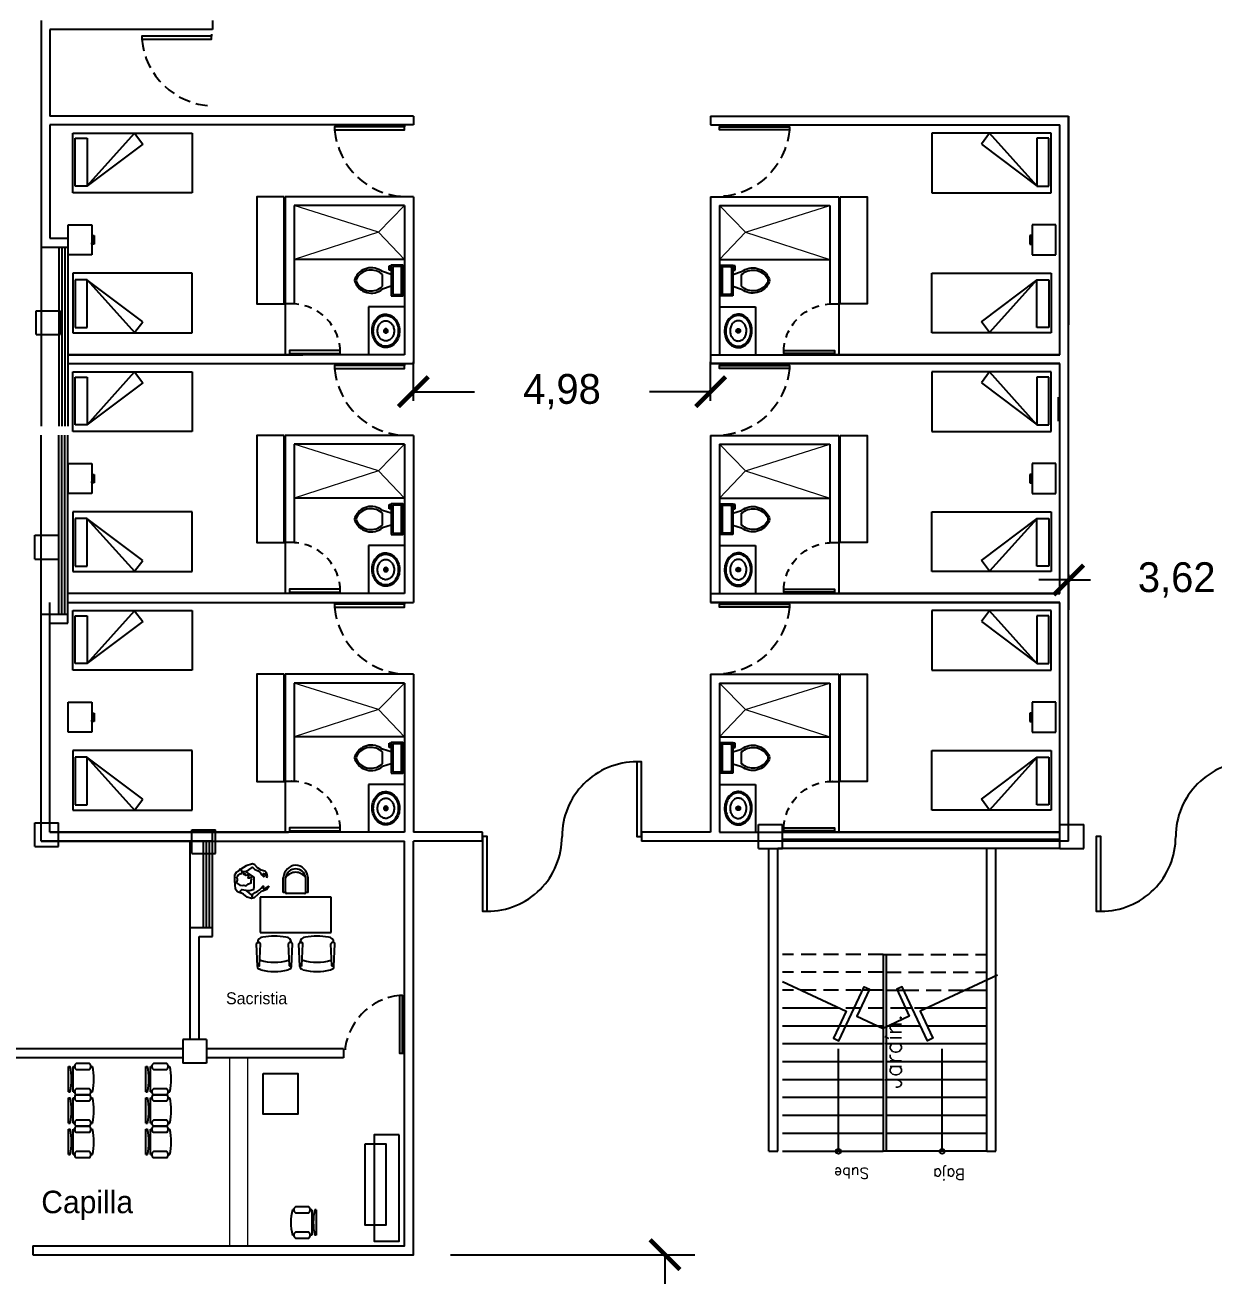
# Model space of a CAD drawing. Header units: millimetres. Extents: x -1615 to -538, y 177 to 397.
# Drawn here: x -1140.89 to -1120.98, y 339.63 to 360.57 of the extents above; entities that cross this region are included whole.
import ezdxf
from ezdxf.enums import TextEntityAlignment as Align

# ---------------------------------------------------------------- set-up
doc = ezdxf.new("R2010")
doc.units = ezdxf.units.MM
for name, pattern in [('HIDDEN', [0.375, 0.25, -0.125]), ('HIDDEN2', [0.1875, 0.125, -0.0625]), ('OCULTA2', [0.3, 0.2, -0.1])]:
    doc.linetypes.add(name, pattern=pattern)
for name, color, linetype in [('AUX', 8, 'Continuous'), ('CYAN', 4, 'Continuous'), ('LINEA COLINDANDE', 7, 'Continuous'), ('LOCALES', 2, 'Continuous'), ('MOB', 7, 'Continuous'), ('MUEB', 251, 'Continuous'), ('MUEBLES', 9, 'Continuous'), ('MURETE', 2, 'Continuous'), ('MUROS', 1, 'Continuous'), ('PROY', 8, 'HIDDEN'), ('TEX', 2, 'Continuous'), ('VENT', 4, 'Continuous'), ('VENTANAS', 4, 'Continuous')]:
    doc.layers.add(name, color=color, linetype=linetype)
for name, color, linetype, lineweight in [('furniture', 255, 'Continuous', 18), ('nom-esp', 7, 'Continuous', 20), ('venpu', 7, 'Continuous', 15)]:
    doc.layers.add(name, color=color, linetype=linetype, lineweight=lineweight)
doc.styles.add('ROMANS', font='ROMANS.shx')
doc.styles.get("Standard").update_dxf_attribs({"font": 'stylu.ttf'})
doc.dimstyles.new('ISO-25', dxfattribs={"dimtxt": 0.5, "dimasz": 0.5, "dimexe": 0.5, "dimexo": 0.625, "dimtad": 0, "dimtih": 1, "dimtoh": 1, "dimtxsty": 'Standard', "dimblk": 'ARCHTICK', "dimcen": 2.5, "dimadec": 0, "dimazin": 0, "dimtfac": 1, "dimtmove": 0, "dimatfit": 3, "dimfxl": 0, "dimarcsym": 0})

# ---------------------------------------------------------------- blocks, each defined once
blk = doc.blocks.new('Sink - Oval top')
for p, q in [((-1, 0), (1, 0)), ((0, 1), (0, -1))]:
    blk.add_line(p, q)
at = {"linetype": 'Continuous'}
for points in [[(-12.23, 0.39, 0.117634), (-11.46, -3.36, 0.104469), (-8.88, -6.8, 0.090016), (-5.08, -9.07, 0.08192), (-0.32, -10.02, 0.08192), (4.49, -9.38, 0.090016), (8.42, -7.36, 0.104469), (11.22, -4.09, 0.117634), (12.23, -0.39, 0.117634), (11.46, 3.36, 0.104469), (8.88, 6.8, 0.090016), (5.08, 9.07, 0.08192), (0.32, 10.02, 0.08192), (-4.49, 9.38, 0.090016), (-8.42, 7.36, 0.104469), (-11.22, 4.09, 0.117634)], [(-11.29, 0.16, 0.118622), (-10.52, -3.25, 0.104678), (-8.07, -6.36, 0.089562), (-4.54, -8.37, 0.081185), (-0.13, -9.15, 0.081185), (4.3, -8.49, 0.089562), (7.89, -6.58, 0.104678), (10.42, -3.55, 0.118622), (11.29, -0.16, 0.118622), (10.52, 3.25, 0.104678), (8.07, 6.36, 0.089562), (4.54, 8.37, 0.081185), (0.13, 9.15, 0.081185), (-4.3, 8.49, 0.089562), (-7.89, 6.58, 0.104678), (-10.42, 3.55, 0.118622)], [(-7.42, 0.08, 0.118283), (-6.91, -2.17, 0.104607), (-5.29, -4.21, 0.089718), (-2.97, -5.53, 0.081436), (-0.07, -6.04, 0.081436), (2.84, -5.59, 0.089718), (5.2, -4.33, 0.104607), (6.86, -2.32, 0.118283), (7.42, -0.08, 0.118283), (6.91, 2.17, 0.104607), (5.29, 4.21, 0.089718), (2.97, 5.53, 0.081436), (0.07, 6.04, 0.081436), (-2.84, 5.59, 0.089718), (-5.2, 4.33, 0.104607), (-6.86, 2.32, 0.118283)]]:
    blk.add_lwpolyline(points, format="xyb", close=True, dxfattribs=at)
for radius in [1.5, 1]:
    blk.add_circle((0, 0), radius)
blk = doc.blocks.new('Toilet - top')
for p, q in [((-10, -8.5), (-8, -8.5)), ((-10, -9.5), (-10, -8.5)), ((-8, -8.5), (-8, -8)), ((-7, -8), (-7, -9.5)), ((-4, -8), (-6, -14)), ((4, -8), (6, -14)), ((9.5, -6), (9.5, -2)), ((-7, -9.5), (-10, -9.5)), ((4, -14), (-4, -14))]:
    blk.add_line(p, q)
blk.add_lwpolyline([(10.5, -8), (10.5, 0), (-10.5, 0), (-10.5, -8)], close=True)
for points in [[(-9.5, -2), (-9.5, -6)], [(8.5, -1), (-8.5, -1)], [(-8.5, -7), (8.5, -7)]]:
    blk.add_lwpolyline(points)
for centre, radius, start, end in [((-8.62, -1.88), 0.884, 81.8699, 188.1301), ((-8.62, -6.12), 0.884, 171.8699, 278.1301), ((8.62, -1.88), 0.884, 351.8699, 98.1301), ((8.62, -6.12), 0.884, 261.8699, 8.1301), ((3.52, -21.58), 12.17, 141.46911, 247.97143), ((4.2, -21.82), 11.33, 136.36773, 238.94682), ((-3.52, -21.58), 12.17, 292.02843, 38.53071), ((-4.2, -21.82), 11.33, 301.05301, 43.63209), ((0, -27.88), 4, 245.73182, 294.26817), ((0, -29), 4, 254.86053, 285.13947)]:
    blk.add_arc(centre, radius, start, end)
blk = doc.blocks.new('A$C3FDD2C79')
at = {"layer": 'VENT'}
blk.add_line((0, 0.02), (0, 0), dxfattribs=at)
blk.add_lwpolyline([(0, 0.02), (0.85, 0.02), (0.85, 0.07), (0, 0.07)], close=True, dxfattribs=at)
at = {"layer": 'VENT', "linetype": 'HIDDEN2'}
blk.add_arc((0.035, 0.036), 0.815, 2.3785, 92.4407, dxfattribs=at)
blk = doc.blocks.new('A$C42181B83')
at = {"layer": 'VENT'}
blk.add_line((0, 0), (0, 0.03), dxfattribs=at)
blk.add_lwpolyline([(0, 0.03), (1.17, 0.03), (1.17, 0.08), (0, 0.08)], close=True, dxfattribs=at)
at = {"layer": 'VENT', "linetype": 'OCULTA2'}
blk.add_arc((-0.051, -0.024), 1.225, 4.8759, 87.6257, dxfattribs=at)
blk = doc.blocks.new('Silla - Escritorio')
at = {"linetype": 'Continuous'}
for p, q in [((-8.5, 0), (-8.5, -1)), ((-8.5, 0), (8.5, 0)), ((8.5, 0), (8.5, -1)), ((-10.5, -5), (-10.5, -14)), ((-8.5, -3), (-8.5, -4)), ((-8.5, -3), (8.5, -3)), ((-6.5, -14), (-6.5, -5)), ((-2, -3), (-2, -1.9355)), ((2, -1.9576), (2, -3)), ((6.5, -5), (6.5, -14)), ((8.5, -3), (8.5, -4)), ((10.5, -14), (10.5, -5)), ((-8.5, -15), (-8.5, -16)), ((8.5, -15), (8.5, -16))]:
    blk.add_line(p, q, dxfattribs=at)
for centre, radius, start, end in [((-8.5, -6.5), 2.5, 36.8699, 143.1301), ((0, 34.625), 36.625, 256.5803, 283.4197), ((8.5, -6.5), 2.5, 36.8699, 143.1301), ((-8.5, -12.5), 2.5, 216.8699, 323.1301), ((0, 19.625), 36.625, 256.5803, 283.4197), ((8.5, -12.5), 2.5, 216.8699, 323.1301)]:
    blk.add_arc(centre, radius, start, end, dxfattribs=at)
blk = doc.blocks.new('A$C31F15ED4')
at = {"layer": 'VENT'}
blk.add_line((0, 0.03), (0, 0), dxfattribs=at)
blk.add_lwpolyline([(0, 0.03), (0.97, 0.03), (0.97, 0.08), (0, 0.08)], close=True, dxfattribs=at)
at = {"layer": 'VENT', "linetype": 'OCULTA2'}
blk.add_arc((-0.051, -0.025), 1.026, 5.8587, 87.1721, dxfattribs=at)
blk = doc.blocks.new('Eschum13')
at = {"color": 0, "linetype": 'ByBlock'}
for points in [[(0.369, 0.068), (0.356, 0.123), (0.322, 0.16), (0.262, 0.181), (0.202, 0.219), (0.156, 0.266), (0.119, 0.285), (0.011, 0.251), (-0.079, 0.198), (-0.066, 0.164), (0.002, 0.155), (0.058, 0.187), (0.098, 0.215), (0.115, 0.228), (0.121, 0.222), (0.158, 0.192), (0.211, 0.168), (0.254, 0.134), (0.277, 0.102), (0.305, 0.07), (0.311, 0.074), (0.302, 0.113), (0.305, 0.123), (0.332, 0.117), (0.349, 0.077), (0.36, 0.064)], [(0.107, 0.032), (0.092, 0.058), (0.07, 0.043), (0.047, 0.047), (0.055, 0.081), (0.026, 0.096), (0.004, 0.09), (-0.009, 0.115), (-0.026, 0.107), (-0.028, 0.139), (-0.066, 0.136), (-0.072, 0.111), (-0.094, 0.119), (-0.134, 0.092), (-0.13, 0.079), (-0.153, 0.058), (-0.138, 0.036), (-0.141, 0.011), (-0.149, -0.025), (-0.132, -0.047), (-0.094, -0.075), (-0.055, -0.079), (-0.026, -0.072), (0.009, -0.083), (0.053, -0.051), (0.094, -0.032), (0.098, 0.004)], [(0.398, -0.089), (0.358, -0.143), (0.3, -0.168), (0.262, -0.181), (0.209, -0.23), (0.145, -0.285), (0.1, -0.296), (0.03, -0.271), (-0.032, -0.224), (-0.075, -0.202), (-0.081, -0.168), (-0.06, -0.143), (-0.002, -0.158), (0.058, -0.202), (0.102, -0.239), (0.115, -0.253), (0.115, -0.266), (0.119, -0.228), (0.162, -0.198), (0.194, -0.177), (0.23, -0.158), (0.262, -0.124), (0.29, -0.092), (0.304, -0.092), (0.292, -0.121), (0.3, -0.132), (0.336, -0.124), (0.366, -0.104), (0.375, -0.094)]]:
    blk.add_lwpolyline(points, close=True, dxfattribs=at)
for points in [[(-0.081, 0.2), (-0.119, 0.16), (-0.158, 0.138), (-0.185, 0.094), (-0.183, 0.011), (-0.179, -0.075), (-0.173, -0.128), (-0.134, -0.179), (-0.075, -0.202)], [(0.004, 0.153), (0.096, 0.09), (0.139, 0.06), (0.143, -0.109), (0.13, -0.151), (0.066, -0.168), (-0.002, -0.164)]]:
    blk.add_lwpolyline(points, dxfattribs=at)
blk = doc.blocks.new('_ArchTick')
at = {"color": 0, "linetype": 'ByBlock', "const_width": 0.15}
blk.add_lwpolyline([(-0.5, -0.5), (0.5, 0.5)], dxfattribs=at)
blk = doc.blocks.new('*D265')
at = {"color": 0, "lineweight": -2}
for p, q in [((-1142.648, 360.648), (-1145.724, 360.648)), ((-1145.224, 360.648), (-1145.224, 354.693)), ((-1145.224, 346.898), (-1145.224, 352.853)), ((-1141.245, 346.898), (-1145.724, 346.898))]:
    blk.add_line(p, q, dxfattribs=at)
at = {"layer": 'Defpoints', "color": 0}
for p in [(-1142.023, 360.648), (-1145.224, 346.898), (-1140.62, 346.898)]:
    blk.add_point(p, dxfattribs=at)
at = {"color": 0, "lineweight": -2, "xscale": 0.5, "yscale": 0.5, "zscale": 0.5}
for p, rotation in [((-1145.224, 360.648), 90), ((-1145.224, 346.898), 270)]:
    blk.add_blockref('_ArchTick', p, dxfattribs=dict(at, rotation=rotation))
at = {"color": 0, "insert": (-1145.224, 353.773), "char_height": 0.5, "attachment_point": 5}
blk.add_mtext('13,75', dxfattribs=at)
blk = doc.blocks.new('*D266')
at = {"color": 0, "lineweight": -2}
for p, q in [((-1141.245, 346.898), (-1145.724, 346.898)), ((-1145.224, 346.898), (-1145.224, 346.002)), ((-1145.224, 343.267), (-1145.224, 344.162)), ((-1143.745, 343.267), (-1145.724, 343.267))]:
    blk.add_line(p, q, dxfattribs=at)
at = {"layer": 'Defpoints', "color": 0}
for p in [(-1140.62, 346.898), (-1145.224, 343.267), (-1143.12, 343.267)]:
    blk.add_point(p, dxfattribs=at)
at = {"color": 0, "lineweight": -2, "xscale": 0.5, "yscale": 0.5, "zscale": 0.5}
for p, rotation in [((-1145.224, 346.898), 90), ((-1145.224, 343.267), 270)]:
    blk.add_blockref('_ArchTick', p, dxfattribs=dict(at, rotation=rotation))
at = {"color": 0, "insert": (-1145.224, 345.082), "char_height": 0.5, "attachment_point": 5}
blk.add_mtext('3,63', dxfattribs=at)
blk = doc.blocks.new('*D246')
at = {"color": 0, "lineweight": -2}
for p, q in [((-1123.398, 351.363), (-1123.398, 350.773)), ((-1119.776, 351.363), (-1119.776, 350.773)), ((-1123.398, 351.273), (-1123.898, 351.273)), ((-1123.398, 351.273), (-1123.029, 351.273)), ((-1119.776, 351.273), (-1120.145, 351.273)), ((-1119.776, 351.273), (-1119.276, 351.273))]:
    blk.add_line(p, q, dxfattribs=at)
at = {"layer": 'Defpoints', "color": 0}
for p in [(-1123.398, 351.988), (-1119.776, 351.988), (-1119.776, 351.273)]:
    blk.add_point(p, dxfattribs=at)
at = {"color": 0, "lineweight": -2, "xscale": 0.5, "yscale": 0.5, "zscale": 0.5}
blk.add_blockref('_ArchTick', (-1123.398, 351.273), dxfattribs=at)
at = {"color": 0, "lineweight": -2, "xscale": 0.5, "yscale": 0.5, "zscale": 0.5, "rotation": 180}
blk.add_blockref('_ArchTick', (-1119.776, 351.273), dxfattribs=at)
at = {"color": 0, "insert": (-1121.587, 351.273), "char_height": 0.5, "attachment_point": 5}
blk.add_mtext('3,62', dxfattribs=at)
blk = doc.blocks.new('*D247')
at = {"color": 0, "lineweight": -2}
for p, q in [((-1133.755, 339.966), (-1129.663, 339.966)), ((-1130.163, 339.966), (-1130.163, 339.239)), ((-1130.163, 336.673), (-1130.163, 337.399)), ((-1130.849, 336.673), (-1129.663, 336.673))]:
    blk.add_line(p, q, dxfattribs=at)
at = {"layer": 'Defpoints', "color": 0}
for p in [(-1134.38, 339.966), (-1131.474, 336.673), (-1130.163, 336.673)]:
    blk.add_point(p, dxfattribs=at)
at = {"color": 0, "lineweight": -2, "xscale": 0.5, "yscale": 0.5, "zscale": 0.5}
for p, rotation in [((-1130.163, 339.966), 90), ((-1130.163, 336.673), 270)]:
    blk.add_blockref('_ArchTick', p, dxfattribs=dict(at, rotation=rotation))
at = {"color": 0, "insert": (-1130.163, 338.319), "char_height": 0.5, "attachment_point": 5}
blk.add_mtext('3,29', dxfattribs=at)
blk = doc.blocks.new('*D253')
at = {"color": 0, "lineweight": -2}
for p, q in [((-1134.38, 354.274), (-1134.38, 354.928)), ((-1129.398, 354.274), (-1129.398, 354.928)), ((-1134.38, 354.428), (-1133.354, 354.428)), ((-1129.398, 354.428), (-1130.423, 354.428))]:
    blk.add_line(p, q, dxfattribs=at)
at = {"layer": 'Defpoints', "color": 0}
for p in [(-1129.398, 354.428), (-1134.38, 353.649), (-1129.398, 353.649)]:
    blk.add_point(p, dxfattribs=at)
at = {"color": 0, "lineweight": -2, "xscale": 0.5, "yscale": 0.5, "zscale": 0.5, "rotation": 180}
blk.add_blockref('_ArchTick', (-1134.38, 354.428), dxfattribs=at)
at = {"color": 0, "lineweight": -2, "xscale": 0.5, "yscale": 0.5, "zscale": 0.5}
blk.add_blockref('_ArchTick', (-1129.398, 354.428), dxfattribs=at)
at = {"color": 0, "insert": (-1131.889, 354.428), "char_height": 0.5, "attachment_point": 5}
blk.add_mtext('4,98', dxfattribs=at)

msp = doc.modelspace()

# ---------------------------------------------------------------- linework, layer by layer
for p, q in [((-1136.53, 355.898), (-1136.53, 355.048)), ((-1127.248, 355.898), (-1127.248, 355.048)), ((-1136.53, 351.898), (-1136.53, 351.048)), ((-1127.248, 351.898), (-1127.248, 351.048)), ((-1136.53, 347.898), (-1136.53, 347.048)), ((-1127.248, 347.898), (-1127.248, 347.048))]:
    msp.add_line(p, q)
at = {"layer": 'AUX'}
for p, q in [((-1126.743, 344.398), (-1126.854, 344.398)), ((-1126.272, 344.398), (-1126.161, 344.398)), ((-1125.13, 344.398), (-1124.77, 344.398)), ((-1127.242, 344.098), (-1128.195, 344.098)), ((-1126.021, 344.098), (-1126.132, 344.098)), ((-1124.77, 344.098), (-1125.773, 344.098)), ((-1126.507, 343.798), (-1128.195, 343.798)), ((-1125.881, 343.798), (-1126.457, 343.798)), ((-1124.77, 343.798), (-1125.771, 343.798)), ((-1127.257, 341.698), (-1127.257, 343.417)), ((-1124.77, 343.498), (-1126.457, 343.498)), ((-1125.519, 341.698), (-1125.519, 343.417)), ((-1124.77, 343.198), (-1126.457, 343.198)), ((-1124.77, 342.898), (-1126.457, 342.898)), ((-1124.77, 342.598), (-1126.457, 342.598)), ((-1124.77, 342.298), (-1126.457, 342.298)), ((-1124.77, 341.998), (-1126.457, 341.998)), ((-1124.77, 341.698), (-1126.457, 341.698))]:
    msp.add_line(p, q, dxfattribs=at)
at = {"layer": 'AUX', "linetype": 'Continuous'}
for p, q in [((-1126.507, 343.498), (-1128.195, 343.498)), ((-1126.507, 343.198), (-1128.195, 343.198)), ((-1126.507, 342.898), (-1128.195, 342.898)), ((-1126.507, 342.598), (-1128.195, 342.598)), ((-1126.507, 342.298), (-1128.195, 342.298)), ((-1126.507, 341.998), (-1128.195, 341.998)), ((-1128.195, 341.698), (-1126.507, 341.698))]:
    msp.add_line(p, q, dxfattribs=at)
at = {"layer": 'AUX'}
for points in [[(-1124.589, 344.65), (-1125.886, 344.045), (-1125.675, 343.592), (-1125.766, 343.55), (-1126.188, 344.456), (-1126.279, 344.414), (-1126.068, 343.961), (-1126.507, 343.756)], [(-1128.195, 344.543), (-1127.128, 344.045), (-1127.34, 343.592), (-1127.249, 343.55), (-1126.827, 344.456), (-1126.736, 344.414), (-1126.947, 343.961), (-1126.507, 343.756)]]:
    msp.add_lwpolyline(points, dxfattribs=at)
at = {"layer": 'CYAN'}
for p, q in [((-1124.77, 341.698), (-1124.77, 346.773)), ((-1124.62, 341.698), (-1124.62, 346.773)), ((-1124.77, 341.698), (-1124.62, 341.698))]:
    msp.add_line(p, q, dxfattribs=at)
at = {"layer": 'furniture'}
for p, q in [((-1137.462, 343.267), (-1137.462, 340.116)), ((-1137.162, 343.267), (-1137.162, 340.116))]:
    msp.add_line(p, q, dxfattribs=at)
at = {"layer": 'LINEA COLINDANDE'}
msp.add_lwpolyline([(-1136.9, 343), (-1136.319, 343), (-1136.319, 342.32), (-1136.9, 342.32)], close=True, dxfattribs=at)
at = {"layer": 'MOB', "ltscale": 0.3}
for p, q in [((-1136.56, 346.036), (-1136.56, 346.28)), ((-1136.524, 346.041), (-1136.524, 346.282)), ((-1136.181, 346.041), (-1136.181, 346.282)), ((-1136.145, 346.036), (-1136.145, 346.282)), ((-1136.947, 345.958), (-1136.947, 345.364)), ((-1135.759, 345.958), (-1136.947, 345.958)), ((-1136.523, 346.036), (-1136.56, 346.036)), ((-1136.202, 346.017), (-1136.503, 346.017)), ((-1136.145, 346.036), (-1136.181, 346.036)), ((-1135.759, 345.364), (-1135.759, 345.958)), ((-1136.947, 345.364), (-1135.759, 345.364)), ((-1136.994, 344.793), (-1137.011, 345.176)), ((-1136.987, 345.195), (-1136.968, 345.195)), ((-1136.96, 344.809), (-1136.944, 345.176)), ((-1136.458, 344.809), (-1136.474, 345.176)), ((-1136.431, 345.195), (-1136.45, 345.195)), ((-1136.424, 344.793), (-1136.407, 345.176)), ((-1136.281, 344.793), (-1136.298, 345.176)), ((-1136.274, 345.195), (-1136.255, 345.195)), ((-1136.248, 344.809), (-1136.231, 345.176)), ((-1135.745, 344.809), (-1135.761, 345.176)), ((-1135.718, 345.195), (-1135.737, 345.195)), ((-1135.711, 344.793), (-1135.694, 345.176))]:
    msp.add_line(p, q, dxfattribs=at)
at = {"layer": 'MOB'}
for p, q in [((-1136.962, 344.808), (-1136.996, 344.808)), ((-1136.456, 344.808), (-1136.427, 344.808)), ((-1136.249, 344.808), (-1136.278, 344.808)), ((-1135.743, 344.808), (-1135.709, 344.808)), ((-1136.938, 344.742), (-1136.958, 344.748)), ((-1136.48, 344.742), (-1136.459, 344.748)), ((-1136.225, 344.742), (-1136.246, 344.748)), ((-1135.767, 344.742), (-1135.747, 344.748))]:
    msp.add_line(p, q, dxfattribs=at)
for points in [[(-1134.619, 341.975), (-1135.038, 341.975), (-1135.038, 340.193), (-1134.619, 340.193)], [(-1135.189, 341.823), (-1134.844, 341.823), (-1134.844, 340.459), (-1135.189, 340.459)]]:
    msp.add_lwpolyline(points, close=True, dxfattribs=at)
at = {"layer": 'MOB', "ltscale": 0.3}
for centre, radius, start, end in [((-1136.902, 345.195), 0.0914, 89.6456, 179.2842), ((-1136.709, 344.267), 1.038, 79.2995, 100.7005), ((-1136.516, 345.195), 0.0914, 0.7158, 90.3544), ((-1136.189, 345.195), 0.0914, 89.6456, 179.2842), ((-1135.996, 344.267), 1.038, 79.2995, 100.7005), ((-1135.803, 345.195), 0.0914, 0.7158, 90.3544), ((-1136.992, 345.177), 0.019, 75.4846, 181.8292), ((-1136.963, 345.177), 0.019, 358.1708, 104.5154), ((-1136.455, 345.177), 0.019, 75.4846, 181.8292), ((-1136.426, 345.177), 0.019, 358.1708, 104.5154), ((-1136.279, 345.177), 0.019, 75.4846, 181.8292), ((-1136.25, 345.177), 0.019, 358.1708, 104.5154), ((-1135.742, 345.177), 0.019, 75.4846, 181.8292), ((-1135.713, 345.177), 0.019, 358.1708, 104.5154), ((-1136.709, 345.611), 0.745, 251.5812, 288.4187), ((-1135.996, 345.611), 0.745, 251.5812, 288.4188)]:
    msp.add_arc(centre, radius, start, end, dxfattribs=at)
at = {"layer": 'MOB'}
for centre, radius, start, end in [((-1136.962, 344.809), 0.00124, 270, 357.4596), ((-1136.456, 344.809), 0.00124, 182.5404, 270), ((-1136.249, 344.809), 0.00124, 270, 357.4596), ((-1135.743, 344.809), 0.00124, 182.5404, 270), ((-1136.944, 344.795), 0.0495, 182.5404, 253.5801), ((-1136.709, 345.567), 0.857, 254.4748, 285.5252), ((-1136.473, 344.795), 0.0495, 286.4199, 357.4596), ((-1136.232, 344.795), 0.0495, 182.5404, 253.5801), ((-1135.996, 345.567), 0.857, 254.4748, 285.5252), ((-1135.761, 344.795), 0.0495, 286.4199, 357.4596)]:
    msp.add_arc(centre, radius, start, end, dxfattribs=at)
at = {"layer": 'MOB', "ltscale": 0.3}
for centre, major_axis, start_param, end_param in [((-1136.352, 346.253), (0, -0.239), 1.693833, 4.600285), ((-1136.353, 346.229), (0, -0.203), 1.836941, 4.446244), ((-1136.353, 346.118), (0, -0.256), 2.270248, 4.012938), ((-1136.503, 346.041), (0, -0.0238), 4.712389, 6.283185), ((-1136.202, 346.041), (0, -0.0238), 0, 1.570796)]:
    msp.add_ellipse(centre, major_axis=major_axis, ratio=0.875, start_param=start_param, end_param=end_param, dxfattribs=at)
at = {"layer": 'MUEB'}
for p, q in [((-1140.085, 358.76), (-1138.085, 358.76)), ((-1140.085, 357.76), (-1140.085, 358.76)), ((-1140.046, 358.674), (-1139.846, 358.674)), ((-1140.046, 357.874), (-1140.046, 358.674)), ((-1139.847, 357.875), (-1139.056, 358.758)), ((-1139.846, 358.674), (-1139.846, 357.874)), ((-1139.056, 358.758), (-1138.916, 358.578)), ((-1138.085, 358.76), (-1138.085, 357.76)), ((-1123.693, 358.76), (-1125.693, 358.76)), ((-1125.693, 358.76), (-1125.693, 357.76)), ((-1124.722, 358.758), (-1124.861, 358.578)), ((-1123.93, 357.875), (-1124.722, 358.758)), ((-1123.732, 358.674), (-1123.932, 358.674)), ((-1123.932, 358.674), (-1123.932, 357.874)), ((-1123.732, 357.874), (-1123.732, 358.674)), ((-1123.693, 357.76), (-1123.693, 358.76)), ((-1138.916, 358.578), (-1139.851, 357.874)), ((-1124.861, 358.578), (-1123.926, 357.874)), ((-1139.846, 357.874), (-1140.046, 357.874)), ((-1123.932, 357.874), (-1123.732, 357.874)), ((-1138.085, 357.76), (-1140.085, 357.76)), ((-1125.693, 357.76), (-1123.693, 357.76)), ((-1140.167, 357.223), (-1139.767, 357.223)), ((-1140.167, 357.223), (-1139.767, 357.223)), ((-1140.167, 356.723), (-1140.167, 357.223)), ((-1139.767, 357.223), (-1139.767, 357.043)), ((-1139.767, 357.223), (-1139.767, 356.723)), ((-1123.61, 357.223), (-1124.01, 357.223)), ((-1123.61, 357.223), (-1124.01, 357.223)), ((-1124.01, 357.223), (-1124.01, 357.043)), ((-1124.01, 357.223), (-1124.01, 356.723)), ((-1123.61, 356.723), (-1123.61, 357.223)), ((-1139.767, 357.043), (-1139.727, 357.043)), ((-1139.747, 357.023), (-1139.767, 357.023)), ((-1139.747, 356.923), (-1139.747, 357.023)), ((-1139.727, 357.043), (-1139.727, 356.903)), ((-1124.05, 357.043), (-1124.05, 356.903)), ((-1124.01, 357.043), (-1124.05, 357.043)), ((-1124.03, 357.023), (-1124.01, 357.023)), ((-1124.03, 356.923), (-1124.03, 357.023)), ((-1139.767, 356.923), (-1139.747, 356.923)), ((-1139.767, 356.903), (-1139.767, 356.923)), ((-1139.727, 356.903), (-1139.767, 356.903)), ((-1124.05, 356.903), (-1124.01, 356.903)), ((-1124.01, 356.923), (-1124.03, 356.923)), ((-1124.01, 356.903), (-1124.01, 356.923)), ((-1139.767, 356.723), (-1140.167, 356.723)), ((-1124.01, 356.723), (-1123.61, 356.723)), ((-1138.085, 356.416), (-1140.085, 356.416)), ((-1140.085, 356.416), (-1140.085, 355.416)), ((-1138.085, 355.416), (-1138.085, 356.416)), ((-1125.693, 356.416), (-1123.693, 356.416)), ((-1125.693, 355.416), (-1125.693, 356.416)), ((-1123.693, 356.416), (-1123.693, 355.416)), ((-1139.846, 356.302), (-1140.046, 356.302)), ((-1140.046, 356.302), (-1140.046, 355.502)), ((-1138.916, 355.598), (-1139.851, 356.301)), ((-1139.847, 356.3), (-1139.056, 355.418)), ((-1139.846, 355.502), (-1139.846, 356.302)), ((-1124.861, 355.598), (-1123.926, 356.301)), ((-1123.93, 356.3), (-1124.722, 355.418)), ((-1123.932, 356.302), (-1123.732, 356.302)), ((-1123.932, 355.502), (-1123.932, 356.302)), ((-1123.732, 356.302), (-1123.732, 355.502)), ((-1135.13, 355.848), (-1135.13, 355.048)), ((-1134.53, 355.848), (-1135.13, 355.848)), ((-1129.248, 355.848), (-1128.648, 355.848)), ((-1128.648, 355.848), (-1128.648, 355.048)), ((-1140.046, 355.502), (-1139.846, 355.502)), ((-1139.056, 355.418), (-1138.916, 355.598)), ((-1124.722, 355.418), (-1124.861, 355.598)), ((-1123.732, 355.502), (-1123.932, 355.502)), ((-1140.085, 355.416), (-1138.085, 355.416)), ((-1123.693, 355.416), (-1125.693, 355.416)), ((-1140.085, 354.76), (-1138.085, 354.76)), ((-1140.085, 353.76), (-1140.085, 354.76)), ((-1140.046, 354.674), (-1139.846, 354.674)), ((-1140.046, 353.874), (-1140.046, 354.674)), ((-1139.847, 353.875), (-1139.056, 354.758)), ((-1139.846, 354.674), (-1139.846, 353.874)), ((-1139.056, 354.758), (-1138.916, 354.578)), ((-1138.085, 354.76), (-1138.085, 353.76)), ((-1123.693, 354.76), (-1125.693, 354.76)), ((-1125.693, 354.76), (-1125.693, 353.76)), ((-1124.722, 354.758), (-1124.861, 354.578)), ((-1123.93, 353.875), (-1124.722, 354.758)), ((-1123.732, 354.674), (-1123.932, 354.674)), ((-1123.932, 354.674), (-1123.932, 353.874)), ((-1123.732, 353.874), (-1123.732, 354.674)), ((-1123.693, 353.76), (-1123.693, 354.76)), ((-1138.916, 354.578), (-1139.851, 353.874)), ((-1124.861, 354.578), (-1123.926, 353.874)), ((-1139.846, 353.874), (-1140.046, 353.874)), ((-1123.932, 353.874), (-1123.732, 353.874)), ((-1138.085, 353.76), (-1140.085, 353.76)), ((-1125.693, 353.76), (-1123.693, 353.76)), ((-1140.167, 353.223), (-1139.767, 353.223)), ((-1140.167, 353.223), (-1139.767, 353.223)), ((-1140.167, 352.723), (-1140.167, 353.223)), ((-1139.767, 353.223), (-1139.767, 353.043)), ((-1139.767, 353.223), (-1139.767, 352.723)), ((-1123.61, 353.223), (-1124.01, 353.223)), ((-1123.61, 353.223), (-1124.01, 353.223)), ((-1124.01, 353.223), (-1124.01, 353.043)), ((-1124.01, 353.223), (-1124.01, 352.723)), ((-1123.61, 352.723), (-1123.61, 353.223)), ((-1139.767, 353.043), (-1139.727, 353.043)), ((-1139.747, 353.023), (-1139.767, 353.023)), ((-1139.747, 352.923), (-1139.747, 353.023)), ((-1139.727, 353.043), (-1139.727, 352.903)), ((-1124.05, 353.043), (-1124.05, 352.903)), ((-1124.01, 353.043), (-1124.05, 353.043)), ((-1124.03, 353.023), (-1124.01, 353.023)), ((-1124.03, 352.923), (-1124.03, 353.023)), ((-1139.767, 352.923), (-1139.747, 352.923)), ((-1139.767, 352.903), (-1139.767, 352.923)), ((-1139.727, 352.903), (-1139.767, 352.903)), ((-1124.05, 352.903), (-1124.01, 352.903)), ((-1124.01, 352.923), (-1124.03, 352.923)), ((-1124.01, 352.903), (-1124.01, 352.923)), ((-1139.767, 352.723), (-1140.167, 352.723)), ((-1124.01, 352.723), (-1123.61, 352.723)), ((-1138.085, 352.416), (-1140.085, 352.416)), ((-1140.085, 352.416), (-1140.085, 351.416)), ((-1138.085, 351.416), (-1138.085, 352.416)), ((-1125.693, 352.416), (-1123.693, 352.416)), ((-1125.693, 351.416), (-1125.693, 352.416)), ((-1123.693, 352.416), (-1123.693, 351.416)), ((-1139.846, 352.302), (-1140.046, 352.302)), ((-1140.046, 352.302), (-1140.046, 351.502)), ((-1138.916, 351.598), (-1139.851, 352.301)), ((-1139.847, 352.3), (-1139.056, 351.418)), ((-1139.846, 351.502), (-1139.846, 352.302)), ((-1124.861, 351.598), (-1123.926, 352.301)), ((-1123.93, 352.3), (-1124.722, 351.418)), ((-1123.932, 352.302), (-1123.732, 352.302)), ((-1123.932, 351.502), (-1123.932, 352.302)), ((-1123.732, 352.302), (-1123.732, 351.502)), ((-1135.13, 351.848), (-1135.13, 351.048)), ((-1134.53, 351.848), (-1135.13, 351.848)), ((-1129.248, 351.848), (-1128.648, 351.848)), ((-1128.648, 351.848), (-1128.648, 351.048)), ((-1140.046, 351.502), (-1139.846, 351.502)), ((-1139.056, 351.418), (-1138.916, 351.598)), ((-1124.722, 351.418), (-1124.861, 351.598)), ((-1123.732, 351.502), (-1123.932, 351.502)), ((-1140.085, 351.416), (-1138.085, 351.416)), ((-1123.693, 351.416), (-1125.693, 351.416)), ((-1140.085, 350.76), (-1138.085, 350.76)), ((-1140.085, 349.76), (-1140.085, 350.76)), ((-1140.046, 350.674), (-1139.846, 350.674)), ((-1140.046, 349.874), (-1140.046, 350.674)), ((-1139.847, 349.875), (-1139.056, 350.758)), ((-1139.846, 350.674), (-1139.846, 349.874)), ((-1139.056, 350.758), (-1138.916, 350.578)), ((-1138.085, 350.76), (-1138.085, 349.76)), ((-1123.693, 350.76), (-1125.693, 350.76)), ((-1125.693, 350.76), (-1125.693, 349.76)), ((-1124.722, 350.758), (-1124.861, 350.578)), ((-1123.93, 349.875), (-1124.722, 350.758)), ((-1123.732, 350.674), (-1123.932, 350.674)), ((-1123.932, 350.674), (-1123.932, 349.874)), ((-1123.732, 349.874), (-1123.732, 350.674)), ((-1123.693, 349.76), (-1123.693, 350.76)), ((-1138.916, 350.578), (-1139.851, 349.874)), ((-1124.861, 350.578), (-1123.926, 349.874)), ((-1139.846, 349.874), (-1140.046, 349.874)), ((-1123.932, 349.874), (-1123.732, 349.874)), ((-1138.085, 349.76), (-1140.085, 349.76)), ((-1125.693, 349.76), (-1123.693, 349.76)), ((-1140.167, 349.223), (-1139.767, 349.223)), ((-1140.167, 349.223), (-1139.767, 349.223)), ((-1140.167, 348.723), (-1140.167, 349.223)), ((-1139.767, 349.223), (-1139.767, 349.043)), ((-1139.767, 349.223), (-1139.767, 348.723)), ((-1123.61, 349.223), (-1124.01, 349.223)), ((-1123.61, 349.223), (-1124.01, 349.223)), ((-1124.01, 349.223), (-1124.01, 349.043)), ((-1124.01, 349.223), (-1124.01, 348.723)), ((-1123.61, 348.723), (-1123.61, 349.223)), ((-1139.767, 349.043), (-1139.727, 349.043)), ((-1139.747, 349.023), (-1139.767, 349.023)), ((-1139.747, 348.923), (-1139.747, 349.023)), ((-1139.727, 349.043), (-1139.727, 348.903)), ((-1124.05, 349.043), (-1124.05, 348.903)), ((-1124.01, 349.043), (-1124.05, 349.043)), ((-1124.03, 349.023), (-1124.01, 349.023)), ((-1124.03, 348.923), (-1124.03, 349.023)), ((-1139.767, 348.923), (-1139.747, 348.923)), ((-1139.767, 348.903), (-1139.767, 348.923)), ((-1139.727, 348.903), (-1139.767, 348.903)), ((-1124.05, 348.903), (-1124.01, 348.903)), ((-1124.01, 348.923), (-1124.03, 348.923)), ((-1124.01, 348.903), (-1124.01, 348.923)), ((-1139.767, 348.723), (-1140.167, 348.723)), ((-1124.01, 348.723), (-1123.61, 348.723)), ((-1138.085, 348.416), (-1140.085, 348.416)), ((-1140.085, 348.416), (-1140.085, 347.416)), ((-1138.085, 347.416), (-1138.085, 348.416)), ((-1125.693, 348.416), (-1123.693, 348.416)), ((-1125.693, 347.416), (-1125.693, 348.416)), ((-1123.693, 348.416), (-1123.693, 347.416)), ((-1139.846, 348.302), (-1140.046, 348.302)), ((-1140.046, 348.302), (-1140.046, 347.502)), ((-1138.916, 347.598), (-1139.851, 348.301)), ((-1139.847, 348.3), (-1139.056, 347.418)), ((-1139.846, 347.502), (-1139.846, 348.302)), ((-1124.861, 347.598), (-1123.926, 348.301)), ((-1123.93, 348.3), (-1124.722, 347.418)), ((-1123.932, 348.302), (-1123.732, 348.302)), ((-1123.932, 347.502), (-1123.932, 348.302)), ((-1123.732, 348.302), (-1123.732, 347.502)), ((-1135.13, 347.848), (-1135.13, 347.048)), ((-1134.53, 347.848), (-1135.13, 347.848)), ((-1129.248, 347.848), (-1128.648, 347.848)), ((-1128.648, 347.848), (-1128.648, 347.048)), ((-1139.056, 347.418), (-1138.916, 347.598)), ((-1124.722, 347.418), (-1124.861, 347.598)), ((-1140.085, 347.416), (-1138.085, 347.416)), ((-1140.046, 347.502), (-1139.846, 347.502)), ((-1123.693, 347.416), (-1125.693, 347.416)), ((-1123.732, 347.502), (-1123.932, 347.502))]:
    msp.add_line(p, q, dxfattribs=at)
for points in [[(-1136.548, 357.696), (-1137.003, 357.696), (-1137.003, 355.898), (-1136.548, 355.898)], [(-1127.229, 357.696), (-1126.775, 357.696), (-1126.775, 355.898), (-1127.229, 355.898)], [(-1136.548, 353.696), (-1137.003, 353.696), (-1137.003, 351.898), (-1136.548, 351.898)], [(-1127.229, 353.696), (-1126.775, 353.696), (-1126.775, 351.898), (-1127.229, 351.898)], [(-1136.548, 349.696), (-1137.003, 349.696), (-1137.003, 347.898), (-1136.548, 347.898)], [(-1127.229, 349.696), (-1126.775, 349.696), (-1126.775, 347.898), (-1127.229, 347.898)]]:
    msp.add_lwpolyline(points, close=True, dxfattribs=at)
at = {"layer": 'MUEBLES'}
for points in [[(-1130.636, 348.226), (-1130.636, 346.973), (-1130.558, 346.973), (-1130.558, 348.226), (-1130.636, 348.226, 0.414214), (-1131.889, 346.973, 0.414214)], [(-1120.35, 348.226), (-1120.35, 346.973), (-1120.272, 346.973), (-1120.272, 348.226), (-1120.35, 348.226, 0.414214), (-1121.603, 346.973, 0.414214)], [(-1133.142, 345.72), (-1133.142, 346.973), (-1133.22, 346.973), (-1133.22, 345.72), (-1133.142, 345.72, 0.414214), (-1131.889, 346.973, 0.414214)], [(-1122.856, 345.72), (-1122.856, 346.973), (-1122.934, 346.973), (-1122.934, 345.72), (-1122.856, 345.72, 0.414214), (-1121.603, 346.973, 0.414214)]]:
    msp.add_lwpolyline(points, format="xyb", dxfattribs=at)
at = {"layer": 'MURETE'}
for p, q in [((-1126.507, 344.998), (-1126.507, 341.698)), ((-1126.507, 344.998), (-1126.457, 344.998)), ((-1126.457, 344.998), (-1126.457, 341.698)), ((-1126.457, 341.698), (-1126.507, 341.698))]:
    msp.add_line(p, q, dxfattribs=at)
at = {"layer": 'MUROS'}
for p, q in [((-1140.62, 360.648), (-1140.62, 356.848)), ((-1137.745, 360.648), (-1137.745, 360.498)), ((-1137.745, 360.498), (-1140.47, 360.498)), ((-1140.47, 360.498), (-1140.47, 359.048)), ((-1134.38, 359.048), (-1140.47, 359.048)), ((-1134.38, 359.048), (-1134.38, 358.898)), ((-1129.398, 359.048), (-1123.398, 359.048)), ((-1129.398, 359.048), (-1129.398, 358.898)), ((-1126.123, 359.048), (-1123.398, 359.048)), ((-1123.398, 359.048), (-1123.398, 355.548)), ((-1123.398, 354.898), (-1123.398, 359.048)), ((-1140.47, 358.898), (-1140.47, 356.998)), ((-1134.38, 358.898), (-1140.47, 358.898)), ((-1129.398, 358.898), (-1123.548, 358.898)), ((-1123.548, 355.048), (-1123.548, 358.898)), ((-1136.38, 357.696), (-1136.53, 357.696)), ((-1136.53, 357.696), (-1136.53, 355.898)), ((-1134.38, 357.696), (-1136.38, 357.696)), ((-1134.38, 357.696), (-1134.38, 354.898)), ((-1129.398, 357.696), (-1127.398, 357.696)), ((-1129.398, 357.696), (-1129.398, 354.898)), ((-1127.398, 357.696), (-1127.248, 357.696)), ((-1127.248, 357.696), (-1127.248, 355.898)), ((-1136.38, 357.546), (-1136.38, 355.898)), ((-1134.53, 357.546), (-1136.38, 357.546)), ((-1134.53, 357.546), (-1134.53, 355.048)), ((-1129.248, 357.546), (-1129.248, 355.048)), ((-1129.248, 357.546), (-1127.398, 357.546)), ((-1127.398, 357.546), (-1127.398, 355.898)), ((-1140.47, 356.998), (-1140.17, 356.998)), ((-1140.17, 356.998), (-1140.17, 356.848)), ((-1140.62, 356.848), (-1140.17, 356.848)), ((-1134.53, 356.646), (-1136.38, 356.646)), ((-1129.248, 356.646), (-1127.398, 356.646)), ((-1136.38, 355.898), (-1136.53, 355.898)), ((-1127.398, 355.898), (-1127.248, 355.898)), ((-1140.7, 355.784), (-1140.3, 355.784)), ((-1140.7, 355.384), (-1140.7, 355.784)), ((-1140.3, 355.384), (-1140.3, 355.784)), ((-1140.7, 355.384), (-1140.3, 355.384)), ((-1140.17, 355.048), (-1136.23, 355.048)), ((-1134.53, 355.048), (-1140.17, 355.048)), ((-1140.17, 354.898), (-1134.38, 354.898)), ((-1134.38, 355.048), (-1134.38, 354.898)), ((-1129.398, 355.048), (-1123.548, 355.048)), ((-1129.398, 355.048), (-1129.398, 354.898)), ((-1123.548, 354.898), (-1129.398, 354.898)), ((-1129.398, 354.898), (-1123.548, 354.898)), ((-1129.248, 355.048), (-1123.548, 355.048)), ((-1123.548, 355.048), (-1127.548, 355.048)), ((-1123.548, 351.048), (-1123.548, 354.898)), ((-1123.398, 350.898), (-1123.398, 355.048)), ((-1123.568, 353.934), (-1123.568, 354.334)), ((-1136.38, 353.696), (-1136.53, 353.696)), ((-1136.53, 353.696), (-1136.53, 351.898)), ((-1134.38, 353.696), (-1136.38, 353.696)), ((-1134.38, 353.696), (-1134.38, 350.898)), ((-1129.398, 353.696), (-1127.398, 353.696)), ((-1129.398, 353.696), (-1129.398, 350.898)), ((-1127.398, 353.696), (-1127.248, 353.696)), ((-1127.248, 353.696), (-1127.248, 351.898)), ((-1136.38, 353.546), (-1136.38, 351.898)), ((-1134.53, 353.546), (-1136.38, 353.546)), ((-1134.53, 353.546), (-1134.53, 351.048)), ((-1129.248, 353.546), (-1129.248, 351.048)), ((-1129.248, 353.546), (-1127.398, 353.546)), ((-1127.398, 353.546), (-1127.398, 351.898)), ((-1134.53, 352.646), (-1136.38, 352.646)), ((-1129.248, 352.646), (-1127.398, 352.646)), ((-1140.722, 352.023), (-1140.322, 352.023)), ((-1140.722, 351.623), (-1140.722, 352.023)), ((-1140.322, 351.623), (-1140.322, 352.023)), ((-1136.38, 351.898), (-1136.53, 351.898)), ((-1127.398, 351.898), (-1127.248, 351.898)), ((-1140.722, 351.623), (-1140.322, 351.623)), ((-1140.62, 346.898), (-1140.62, 351.048)), ((-1140.47, 347.048), (-1140.47, 350.898)), ((-1134.53, 351.048), (-1140.17, 351.048)), ((-1140.17, 350.898), (-1134.38, 350.898)), ((-1134.38, 351.048), (-1134.38, 350.898)), ((-1129.398, 351.048), (-1123.548, 351.048)), ((-1129.398, 351.048), (-1129.398, 350.898)), ((-1123.548, 350.898), (-1129.398, 350.898)), ((-1129.398, 350.898), (-1123.548, 350.898)), ((-1129.248, 351.048), (-1123.548, 351.048)), ((-1123.548, 351.048), (-1127.548, 351.048)), ((-1123.548, 347.048), (-1123.548, 350.898)), ((-1123.398, 346.898), (-1123.398, 351.048)), ((-1140.62, 346.898), (-1140.62, 350.698)), ((-1140.62, 350.698), (-1140.17, 350.698)), ((-1140.17, 350.548), (-1140.17, 350.698)), ((-1140.47, 347.048), (-1140.47, 350.548)), ((-1140.47, 350.548), (-1140.17, 350.548)), ((-1123.545, 350.173), (-1123.545, 350.573)), ((-1136.38, 349.696), (-1136.53, 349.696)), ((-1136.53, 349.696), (-1136.53, 347.898)), ((-1134.38, 349.696), (-1136.38, 349.696)), ((-1134.38, 349.696), (-1134.38, 347.048)), ((-1129.398, 349.696), (-1127.398, 349.696)), ((-1129.398, 349.696), (-1129.398, 347.048)), ((-1127.398, 349.696), (-1127.248, 349.696)), ((-1127.248, 349.696), (-1127.248, 347.898)), ((-1136.38, 349.546), (-1136.38, 347.898)), ((-1134.53, 349.546), (-1136.38, 349.546)), ((-1134.53, 349.546), (-1134.53, 347.048)), ((-1129.248, 349.546), (-1129.248, 347.048)), ((-1129.248, 349.546), (-1127.398, 349.546)), ((-1127.398, 349.546), (-1127.398, 347.898)), ((-1134.53, 348.646), (-1136.38, 348.646)), ((-1129.248, 348.646), (-1127.398, 348.646)), ((-1136.38, 347.898), (-1136.53, 347.898)), ((-1127.398, 347.898), (-1127.248, 347.898)), ((-1140.725, 347.204), (-1140.325, 347.204)), ((-1140.725, 346.804), (-1140.725, 347.204)), ((-1140.325, 346.804), (-1140.325, 347.204)), ((-1128.595, 346.773), (-1128.595, 347.173)), ((-1128.595, 347.173), (-1128.195, 347.173)), ((-1128.195, 346.773), (-1128.195, 347.173)), ((-1123.545, 347.173), (-1123.145, 347.173)), ((-1123.545, 346.773), (-1123.545, 347.173)), ((-1123.145, 346.773), (-1123.145, 347.173)), ((-1137.745, 346.898), (-1140.62, 346.898)), ((-1140.62, 346.898), (-1134.53, 346.898)), ((-1137.745, 347.048), (-1140.47, 347.048)), ((-1140.47, 347.048), (-1136.47, 347.048)), ((-1134.53, 347.048), (-1140.47, 347.048)), ((-1138.095, 347.088), (-1137.695, 347.088)), ((-1138.095, 346.688), (-1138.095, 347.088)), ((-1137.745, 346.898), (-1137.745, 347.048)), ((-1137.695, 346.688), (-1137.695, 347.088)), ((-1133.22, 347.048), (-1134.38, 347.048)), ((-1133.22, 346.898), (-1134.38, 346.898)), ((-1133.22, 346.898), (-1133.22, 347.048)), ((-1129.398, 347.048), (-1130.558, 347.048)), ((-1130.558, 347.048), (-1130.558, 346.898)), ((-1123.398, 346.898), (-1130.558, 346.898)), ((-1129.248, 347.048), (-1123.548, 347.048)), ((-1123.548, 347.048), (-1127.548, 347.048)), ((-1140.725, 346.804), (-1140.325, 346.804)), ((-1138.095, 346.688), (-1137.695, 346.688)), ((-1128.595, 346.773), (-1128.195, 346.773)), ((-1128.42, 341.698), (-1128.42, 346.773)), ((-1128.27, 341.698), (-1128.27, 346.773)), ((-1123.545, 346.773), (-1123.145, 346.773)), ((-1138.12, 343.573), (-1138.12, 345.448)), ((-1138.12, 345.448), (-1137.745, 345.448)), ((-1137.745, 345.298), (-1137.745, 345.448)), ((-1137.97, 343.573), (-1137.97, 345.298)), ((-1137.97, 345.298), (-1137.745, 345.298)), ((-1138.245, 343.573), (-1138.245, 343.173)), ((-1137.845, 343.573), (-1138.245, 343.573)), ((-1137.845, 343.573), (-1137.845, 343.173)), ((-1138.245, 343.417), (-1143.845, 343.417)), ((-1135.55, 343.417), (-1137.845, 343.417)), ((-1135.55, 343.417), (-1135.55, 343.267)), ((-1138.245, 343.267), (-1142.97, 343.267)), ((-1137.845, 343.173), (-1138.245, 343.173)), ((-1135.55, 343.267), (-1137.845, 343.267)), ((-1128.42, 341.698), (-1128.27, 341.698)), ((-1140.758, 340.116), (-1140.758, 339.966))]:
    msp.add_line(p, q, dxfattribs=at)
for points in [[(-1140.758, 339.966), (-1134.38, 339.966), (-1134.38, 346.898)], [(-1140.758, 340.116), (-1134.53, 340.116), (-1134.53, 346.898)]]:
    msp.add_lwpolyline(points, dxfattribs=at)
at = {"layer": 'PROY'}
for p, q in [((-1126.507, 344.998), (-1128.195, 344.998)), ((-1126.457, 344.998), (-1124.77, 344.998)), ((-1126.507, 344.698), (-1128.195, 344.698)), ((-1126.457, 344.698), (-1124.77, 344.698)), ((-1126.507, 344.398), (-1128.195, 344.398)), ((-1126.457, 344.398), (-1126.272, 344.398)), ((-1126.161, 344.398), (-1125.13, 344.398)), ((-1126.507, 344.098), (-1127.242, 344.098)), ((-1126.132, 344.098), (-1126.457, 344.098)), ((-1125.733, 344.098), (-1126.059, 344.098))]:
    msp.add_line(p, q, dxfattribs=at)
at = {"layer": 'venpu'}
for p, q in [((-1134.967, 357.104), (-1136.38, 357.546)), ((-1134.53, 357.546), (-1134.967, 357.104)), ((-1129.248, 357.546), (-1128.811, 357.104)), ((-1128.811, 357.104), (-1127.398, 357.546)), ((-1134.967, 357.104), (-1136.38, 356.646)), ((-1134.967, 357.104), (-1134.53, 356.646)), ((-1128.811, 357.104), (-1129.248, 356.646)), ((-1128.811, 357.104), (-1127.398, 356.646)), ((-1134.967, 353.104), (-1136.38, 353.546)), ((-1134.53, 353.546), (-1134.967, 353.104)), ((-1129.248, 353.546), (-1128.811, 353.104)), ((-1128.811, 353.104), (-1127.398, 353.546)), ((-1134.967, 353.104), (-1136.38, 352.646)), ((-1134.967, 353.104), (-1134.53, 352.646)), ((-1128.811, 353.104), (-1129.248, 352.646)), ((-1128.811, 353.104), (-1127.398, 352.646)), ((-1134.967, 349.104), (-1136.38, 349.546)), ((-1134.53, 349.546), (-1134.967, 349.104)), ((-1129.248, 349.546), (-1128.811, 349.104)), ((-1128.811, 349.104), (-1127.398, 349.546)), ((-1134.967, 349.104), (-1136.38, 348.646)), ((-1134.967, 349.104), (-1134.53, 348.646)), ((-1128.811, 349.104), (-1129.248, 348.646)), ((-1128.811, 349.104), (-1127.398, 348.646))]:
    msp.add_line(p, q, dxfattribs=at)
at = {"layer": 'VENTANAS'}
for p, q in [((-1140.62, 356.848), (-1140.62, 353.848)), ((-1140.32, 356.848), (-1140.32, 353.848)), ((-1140.27, 356.848), (-1140.27, 353.848)), ((-1140.22, 356.848), (-1140.22, 353.848)), ((-1140.17, 356.848), (-1140.17, 353.848)), ((-1140.62, 350.698), (-1140.62, 353.698)), ((-1140.32, 350.698), (-1140.32, 353.698)), ((-1140.27, 350.698), (-1140.27, 353.698)), ((-1140.22, 350.698), (-1140.22, 353.698)), ((-1140.17, 350.698), (-1140.17, 353.698)), ((-1138.12, 345.448), (-1138.12, 346.898)), ((-1137.895, 345.448), (-1137.895, 346.898)), ((-1137.845, 345.448), (-1137.845, 346.898)), ((-1137.795, 345.448), (-1137.795, 346.898)), ((-1137.745, 345.448), (-1137.745, 346.898)), ((-1128.195, 347.048), (-1123.545, 347.048)), ((-1128.195, 346.928), (-1123.545, 346.928)), ((-1123.545, 346.773), (-1128.27, 346.773))]:
    msp.add_line(p, q, dxfattribs=at)
at = {"layer": 'VENTANAS', "color": 4}
for centre in [(-1127.257, 341.698), (-1125.519, 341.698)]:
    msp.add_circle(centre, 0.0409, dxfattribs=at)

# ---------------------------------------------------------------- block references
for name, p, rotation in [('A$C42181B83', (-1137.761, 360.418), 180), ('A$C42181B83', (-1134.53, 358.896), 180), ('A$C42181B83', (-1134.53, 354.896), 180), ('A$C42181B83', (-1134.53, 350.896), 180), ('A$C31F15ED4', (-1134.53, 343.342), 90)]:
    msp.add_blockref(name, p, dxfattribs=dict(rotation=rotation))
at = {"xscale": -1, "rotation": 180}
for p in [(-1129.248, 358.896), (-1129.248, 354.896), (-1129.248, 350.896)]:
    msp.add_blockref('A$C42181B83', p, dxfattribs=at)
for p in [(-1136.455, 355.048), (-1136.455, 351.048), (-1136.455, 347.048)]:
    msp.add_blockref('A$C3FDD2C79', p)
at = {"xscale": -1}
for p in [(-1127.323, 355.048), (-1127.323, 351.048), (-1127.323, 347.048)]:
    msp.add_blockref('A$C3FDD2C79', p, dxfattribs=at)
at = {"layer": 'MOB'}
msp.add_blockref('Eschum13', (-1137.194, 346.231), dxfattribs=at)
at = {"layer": 'MUEB'}
for name, p, xscale, yscale, zscale, rotation in [('Toilet - top', (-1134.554, 356.292), 0.02459040943108448, 0.02459040943108448, 0.02459040943121208, 270), ('Toilet - top', (-1129.223, 356.292), -0.02459040943108448, 0.02459040943108448, 0.02459040943121208, 90), ('Sink - Oval top', (-1134.842, 355.447), -0.02288834281034724, 0.02288834281034724, 0.02288834281040316, 270), ('Sink - Oval top', (-1128.935, 355.447), 0.02288834281034724, 0.02288834281034724, 0.02288834281040316, 90), ('Toilet - top', (-1134.554, 352.292), 0.02459040943108448, 0.02459040943108448, 0.02459040943121208, 270), ('Toilet - top', (-1129.223, 352.292), -0.02459040943108448, 0.02459040943108448, 0.02459040943121208, 90), ('Sink - Oval top', (-1134.842, 351.447), -0.02288834281034724, 0.02288834281034724, 0.02288834281040316, 270), ('Sink - Oval top', (-1128.935, 351.447), 0.02288834281034724, 0.02288834281034724, 0.02288834281040316, 90), ('Toilet - top', (-1134.554, 348.292), 0.02459040943108448, 0.02459040943108448, 0.02459040943121208, 270), ('Toilet - top', (-1129.223, 348.292), -0.02459040943108448, 0.02459040943108448, 0.02459040943121208, 90), ('Sink - Oval top', (-1134.842, 347.447), -0.02288834281034724, 0.02288834281034724, 0.02288834281040316, 270), ('Sink - Oval top', (-1128.935, 347.447), 0.02288834281034724, 0.02288834281034724, 0.02288834281040316, 90)]:
    msp.add_blockref(name, p, dxfattribs=dict(at, xscale=xscale, yscale=yscale, zscale=zscale, rotation=rotation))
at = {"layer": 'MUEBLES', "ltscale": 0.3, "xscale": 0.02499999999986358, "yscale": 0.02500000000014779, "zscale": 0.025}
for p, rotation in [((-1140.158, 342.909), 90), ((-1138.863, 342.909), 90), ((-1140.158, 342.384), 90), ((-1138.863, 342.384), 90), ((-1140.158, 341.855), 90), ((-1138.863, 341.855), 90), ((-1136.008, 340.507), 270)]:
    msp.add_blockref('Silla - Escritorio', p, dxfattribs=dict(at, rotation=rotation))

# ---------------------------------------------------------------- texts
at = {"layer": 'LOCALES', "style": 'ROMANS'}
msp.add_text('Jardín.', height=0.2797, rotation=90, dxfattribs=at).set_placement((-1126.201, 343.373), align=Align.CENTER)
at = {"layer": 'nom-esp', "attachment_point": 1}
for s, insert, char_height, width in [('{\\fStylus BT|b0|i0|c0|p34;Sacristia}', (-1137.52, 344.363), 0.2, 2.04492), ('{\\fStylus BT|b0|i0|c0|p34;Capilla}', (-1140.616, 341.038), 0.37665, 3.85106)]:
    msp.add_mtext(s, dxfattribs=dict(at, insert=insert, char_height=char_height, width=width))
at = {"layer": 'TEX', "style": 'ROMANS'}
for s, p in [('Baja', (-1125.133, 341.402)), (' Sube', (-1126.62, 341.422))]:
    msp.add_text(s, height=0.18, rotation=180, dxfattribs=at).set_placement(p)

# ---------------------------------------------------------------- dimensions: what is measured, and where the dimension line sits
for base, p1, p2, picture, middle in [((-1145.224, 346.898), (-1142.023, 360.648), (-1140.62, 346.898), '*D265', (-1145.224, 353.773)), ((-1145.224, 343.267), (-1140.62, 346.898), (-1143.12, 343.267), '*D266', (-1145.224, 345.082))]:
    dim = msp.add_linear_dim(base=base, p1=p1, p2=p2, angle=90, dimstyle='ISO-25', override={"dimtmove": 1})
    dim.commit()
    dim.dimension.update_dxf_attribs({"geometry": picture, "text_midpoint": middle})
for base, p1, p2, picture, middle in [((-1129.398, 354.428), (-1134.38, 353.649), (-1129.398, 353.649), '*D253', (-1131.889, 354.428)), ((-1119.776, 351.273), (-1123.398, 351.988), (-1119.776, 351.988), '*D246', (-1121.587, 351.273))]:
    dim = msp.add_linear_dim(base=base, p1=p1, p2=p2, dimstyle='ISO-25')
    dim.commit()
    dim.dimension.update_dxf_attribs({"geometry": picture, "text_midpoint": middle})
dim = msp.add_linear_dim(base=(-1130.163, 336.673), p1=(-1134.38, 339.966), p2=(-1131.474, 336.673), angle=90, dimstyle='ISO-25')
dim.commit()
dim.dimension.update_dxf_attribs({"geometry": '*D247', "text_midpoint": (-1130.163, 338.319)})

doc.saveas('drawing.dxf')
